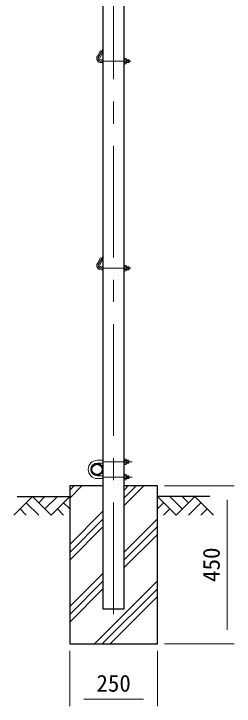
# Model space of a CAD drawing. Units: millimetres, scale not verified. Extents: x -4210 to 4210, y -2971 to 2972.
# Drawn here: x -168 to 461, y -1165 to 807 of the extents above; entities that cross this region are included whole.
import ezdxf
from ezdxf.enums import TextEntityAlignment as Align

# ---------------------------------------------------------------- set-up
doc = ezdxf.new("R2010")
doc.units = ezdxf.units.MM
doc.header["$LTSCALE"] = 10
doc.linetypes.add('USER1', pattern=[50.8, 31.75, -6.35, 6.35, -6.35])
for name, color, linetype, lineweight in [('0-0_D-STR1', 1, 'Continuous', 25), ('0-2_D-STR3', 3, 'Continuous', 13), ('0-3_D-BMK', 2, 'USER1', 13), ('0-4_D-STR-DIM', 7, 'Continuous', 13), ('0-7_D-DCR-HCH', 7, 'Continuous', 13), ('0-8_D-STR4', 7, 'Continuous', 25), ('0-9_D-BGD', 7, 'Continuous', 25)]:
    doc.layers.add(name, color=color, linetype=linetype, lineweight=lineweight)
doc.styles.add('ＭＳ ゴシック', font='')
doc.styles.get('ＭＳ ゴシック').set_extended_font_data('MS Gothic')

msp = doc.modelspace()

# ---------------------------------------------------------------- linework, layer by layer
at = {"layer": '0-0_D-STR1'}
msp.add_lwpolyline([(86.6, 1301.7), (86.6, -888.11), (147.1, -888.11), (147.1, 1301.7)], dxfattribs=at)
for radius in [17, 14.7]:
    msp.add_circle((69.6, -491.11), radius, dxfattribs=at)
at = {"layer": '0-2_D-STR3'}
for p, q in [((79.67, 701.48), (70.67, 685.89)), ((86.6, 697.48), (77.6, 681.89)), ((86.6, 697.48), (79.67, 701.48)), ((81.06, 675.89), (86.6, 675.89)), ((147.1, 679.39), (147.1, 664.39)), ((147.1, 679.39), (152.9, 679.39)), ((152.9, 675.64), (147.1, 675.64)), ((153.6, 677.81), (153.6, 666.25)), ((153.6, 675.89), (159.86, 675.89)), ((153.6, 675.19), (160.56, 675.19)), ((159.86, 675.89), (159.86, 667.89)), ((161.06, 674.69), (159.86, 675.89)), ((161.06, 674.69), (161.06, 669.09)), ((161.06, 674.69), (161.06, 669.09)), ((81.06, 667.89), (86.6, 667.89)), ((152.9, 668.14), (147.1, 668.14)), ((147.1, 664.39), (152.9, 664.39)), ((153.6, 668.59), (160.56, 668.59)), ((153.6, 667.89), (159.86, 667.89)), ((159.86, 667.89), (161.06, 669.09)), ((79.67, 111.48), (70.67, 95.89)), ((86.6, 107.48), (77.6, 91.89)), ((86.6, 107.48), (79.67, 111.48)), ((81.06, 85.89), (86.6, 85.89)), ((147.1, 89.39), (147.1, 74.39)), ((147.1, 89.39), (152.9, 89.39)), ((152.9, 85.64), (147.1, 85.64)), ((153.6, 87.81), (153.6, 76.25)), ((153.6, 85.89), (159.86, 85.89)), ((153.6, 85.19), (160.56, 85.19)), ((159.86, 85.89), (159.86, 77.89)), ((161.06, 84.69), (159.86, 85.89)), ((159.86, 77.89), (161.06, 79.09)), ((161.06, 84.69), (161.06, 79.09)), ((161.06, 84.69), (161.06, 79.09)), ((81.06, 77.89), (86.6, 77.89)), ((152.9, 78.14), (147.1, 78.14)), ((147.1, 74.39), (152.9, 74.39)), ((153.6, 78.59), (160.56, 78.59)), ((153.6, 77.89), (159.86, 77.89)), ((70.6, -465.11), (86.6, -465.11)), ((70.6, -473.11), (86.6, -473.11)), ((147.1, -461.61), (152.9, -461.61)), ((152.9, -465.36), (147.1, -465.36)), ((152.9, -472.86), (147.1, -472.86)), ((153.6, -463.19), (153.6, -474.75)), ((153.6, -465.11), (159.4, -465.11)), ((153.6, -465.81), (160.1, -465.81)), ((153.6, -472.41), (160.1, -472.41)), ((153.6, -473.11), (159.4, -473.11)), ((159.4, -465.11), (160.6, -466.31)), ((159.4, -473.11), (159.4, -465.11)), ((160.6, -471.91), (159.4, -473.11)), ((160.6, -471.91), (160.6, -466.31)), ((70.6, -509.11), (86.6, -509.11)), ((147.1, -520.61), (147.1, -505.61)), ((147.1, -505.61), (152.9, -505.61)), ((152.9, -509.36), (147.1, -509.36)), ((153.6, -519.03), (153.6, -507.46)), ((153.6, -509.11), (159.4, -509.11)), ((153.6, -509.81), (160.1, -509.81)), ((159.4, -509.11), (160.6, -510.31)), ((160.6, -515.91), (160.6, -510.31)), ((70.6, -517.11), (86.6, -517.11)), ((152.9, -516.86), (147.1, -516.86)), ((147.1, -520.61), (152.9, -520.61)), ((153.6, -516.41), (160.1, -516.41)), ((153.6, -517.11), (159.4, -517.11))]:
    msp.add_line(p, q, dxfattribs=at)
for points in [[(147.1, -461.61), (147.1, -476.61), (152.9, -476.61)], [(160.6, -515.91), (159.4, -517.11), (159.4, -509.11)]]:
    msp.add_lwpolyline(points, dxfattribs=at)
for centre, radius, start, end in [((81.06, 679.89), 12, 150, 270), ((81.06, 679.89), 4, 150, 270), ((143.2, 671.89), 10.39, 338.85295, 21.14705), ((150.8, 677.52), 2.81, 318.21899, 41.78101), ((150.74, 666.27), 2.86, 319.0514, 40.9486), ((81.06, 89.89), 12, 150, 270), ((81.06, 89.89), 4, 150, 270), ((143.2, 81.89), 10.39, 338.85295, 21.14705), ((150.8, 87.52), 2.81, 318.21899, 41.78101), ((150.74, 76.27), 2.86, 319.0514, 40.9486), ((70.6, -491.11), 26, 90, 270), ((70.6, -491.11), 18, 90, 270), ((143.2, -469.11), 10.39, 338.85295, 21.14705), ((150.8, -463.48), 2.81, 318.21899, 41.78101), ((150.74, -474.73), 2.86, 319.0514, 40.9486), ((143.2, -513.11), 10.39, 338.85295, 21.14705), ((150.74, -507.48), 2.86, 319.0514, 40.9486), ((150.8, -518.73), 2.81, 318.21899, 41.78101)]:
    msp.add_arc(centre, radius, start, end, dxfattribs=at)
at = {"layer": '0-3_D-BMK'}
for p, q in [((116.85, -903.11), (116.85, 1341.89)), ((86.24, 704.86), (74.14, 683.89)), ((81.06, 671.89), (165.95, 671.89)), ((86.24, 114.86), (74.14, 93.89)), ((81.06, 81.89), (165.95, 81.89)), ((86.6, -469.11), (170.19, -469.11)), ((86.6, -513.11), (170.19, -513.11))]:
    msp.add_line(p, q, dxfattribs=at)
for centre in [(81.06, 679.89), (81.06, 89.89)]:
    msp.add_arc(centre, 8, 150, 270, dxfattribs=at)
at = {"layer": '0-4_D-STR-DIM'}
for p, q in [((261.85, -538.11), (460.86, -538.11)), ((440.86, -948.11), (440.86, -578.11)), ((261.85, -988.11), (460.86, -988.11)), ((-8.15, -1008.11), (-8.15, -1165.42)), ((241.85, -1008.11), (241.85, -1165.42)), ((31.85, -1145.42), (201.85, -1145.42))]:
    msp.add_line(p, q, dxfattribs=at)
at = {"layer": '0-7_D-DCR-HCH'}
for p, q in [((-8.15, -572.57), (26.31, -538.11)), ((-8.15, -550.47), (4.21, -538.11)), ((147.1, -594.1), (203.09, -538.11)), ((147.1, -572), (180.99, -538.11)), ((147.1, -549.9), (158.89, -538.11)), ((-114.57, -568.11), (-167.79, -621.32)), ((-114.57, -568.11), (-61.36, -621.32)), ((-96.84, -585.84), (-79.1, -568.11)), ((-79.1, -603.58), (-43.63, -568.11)), ((-61.36, -621.32), (-8.15, -568.11)), ((295.06, -621.32), (241.85, -568.11)), ((312.8, -603.58), (277.32, -568.11)), ((348.27, -568.11), (295.06, -621.32)), ((330.63, -585.94), (312.8, -568.11)), ((348.27, -568.11), (401.49, -621.32)), ((-132.31, -585.84), (-96.67, -621.32)), ((-25.89, -585.84), (-8.15, -603.5)), ((259.59, -585.84), (241.85, -603.5)), ((366.01, -585.84), (330.37, -621.32)), ((-150.05, -603.58), (-132.23, -621.32)), ((-43.63, -603.58), (-25.81, -621.32)), ((-8.15, -705.15), (86.6, -610.4)), ((277.32, -603.58), (259.51, -621.32)), ((383.75, -603.58), (365.93, -621.32)), ((-8.15, -727.25), (86.6, -632.5)), ((147.1, -726.68), (241.85, -631.93)), ((-8.15, -749.35), (86.6, -654.6)), ((147.1, -748.77), (241.85, -654.02)), ((147.1, -770.87), (241.85, -676.12)), ((-8.15, -881.93), (86.6, -787.18)), ((-8.15, -904.02), (86.6, -809.27)), ((62.45, -988.11), (241.85, -808.7)), ((-8.15, -926.12), (86.6, -831.37)), ((84.54, -988.11), (241.85, -830.8)), ((106.64, -988.11), (241.85, -852.9)), ((239.22, -988.11), (241.85, -985.48))]:
    msp.add_line(p, q, dxfattribs=at)
at = {"layer": '0-8_D-STR4'}
msp.add_line((241.85, -538.11), (147.1, -538.11), dxfattribs=at)
msp.add_lwpolyline([(86.6, -538.11), (-8.15, -538.11), (-8.15, -988.11), (241.85, -988.11), (241.85, -538.11)], dxfattribs=at)
at = {"layer": '0-9_D-BGD'}
for p, q in [((-158.15, -568.11), (-8.15, -568.11)), ((391.85, -568.11), (241.85, -568.11))]:
    msp.add_line(p, q, dxfattribs=at)

# ---------------------------------------------------------------- texts
at = {"layer": '0-4_D-STR-DIM', "style": 'ＭＳ ゴシック'}
msp.add_text('450', height=48.09, rotation=90, dxfattribs=at).set_placement((434.11, -811.61), align=Align.BOTTOM_LEFT)
msp.add_text('250', height=48.09, dxfattribs=at).set_placement((67.85, -1138.67), align=Align.BOTTOM_LEFT)

doc.saveas('drawing.dxf')
